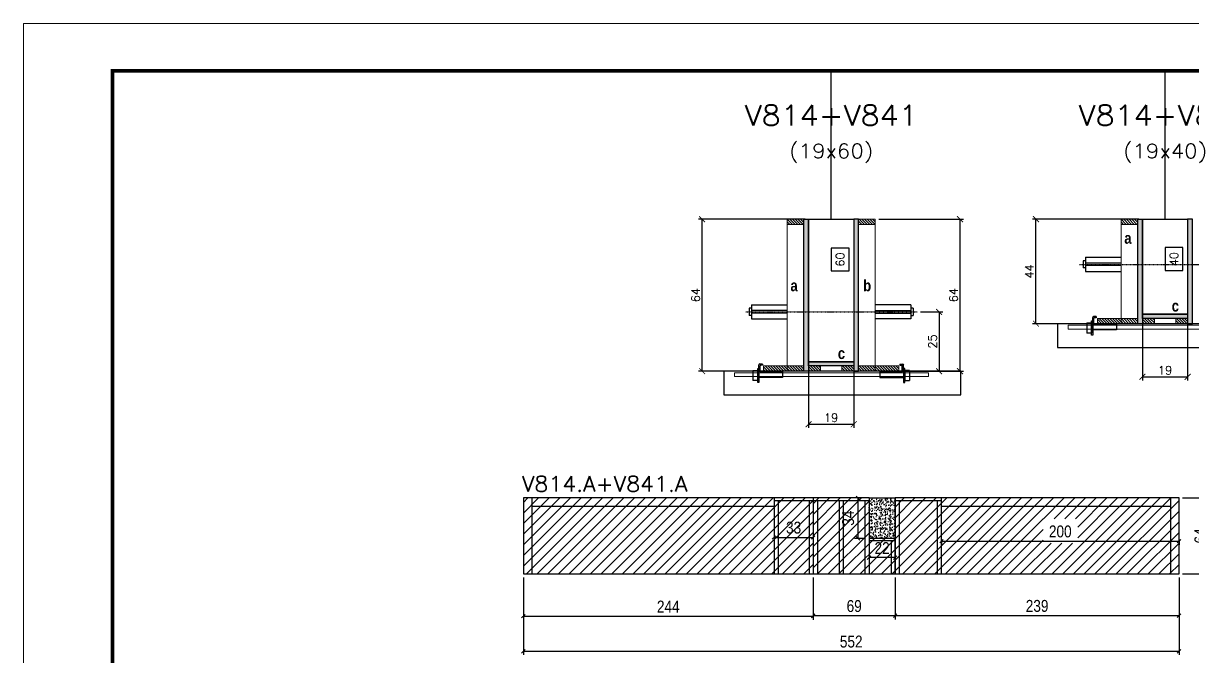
# Model space of a CAD drawing. Extents: x -20960 to -5926, y -2106 to 21915.
# Drawn here: x -12207 to -11223, y 15640 to 16173 of the extents above; entities that cross this region are included whole.
import ezdxf
from ezdxf.enums import TextEntityAlignment as Align

# ---------------------------------------------------------------- set-up
doc = ezdxf.new("R2010")
doc.units = 0
doc.linetypes.add('DASHED', pattern=[0.75, 0.5, -0.25])
doc.linetypes.add('HIDDEN', pattern=[0.375, 0.25, -0.125])
for name, color, linetype in [('barrote', 251, 'Continuous'), ('COTA', 241, 'Continuous'), ('Cota Seção (2x)', 4, 'Continuous'), ('detalhes', 4, 'Continuous'), ('Painéis', 200, 'Continuous'), ('presilha', 1, 'Continuous'), ('Reaproveitamento', 251, 'Continuous'), ('SARR_2.2x7', 40, 'Continuous'), ('SARR_3.5x7', 81, 'Continuous'), ('TENSOR', 3, 'Continuous'), ('Texto de Titulo', 7, 'Continuous'), ('Texto Qtd Sarr', 242, 'Continuous')]:
    doc.layers.add(name, color=color, linetype=linetype)
for name, color, linetype, lineweight in [('CONCRETO', 251, 'Continuous', 25), ('Folhas', 255, 'Continuous', 9), ('Hachura', 251, 'Continuous', 9), ('Madeira', 126, 'Continuous', 18), ('SARRAFO DE PRESSAO', 251, 'DASHED', 9), ('SCO-___-LAJ', 2, 'Continuous', 0), ('Texto Seção', 7, 'Continuous', 15)]:
    doc.layers.add(name, color=color, linetype=linetype, lineweight=lineweight)
doc.styles.add('COTA TECNICA', font='techl___.ttf', dxfattribs={"height": 10})
doc.styles.add('REGUA-120', font='ROMANS.shx', dxfattribs={"height": 15})
doc.styles.add('Romans', font='romans.shx')
doc.styles.add('TECNICA', font='techb___.ttf', dxfattribs={"height": 10})
doc.dimstyles.new('Cota Seção (2x)', dxfattribs={"dimtxt": 7, "dimasz": 5, "dimexe": 3, "dimexo": 3, "dimgap": 2, "dimtad": 3, "dimdec": 1, "dimlfac": 0.5, "dimzin": 12, "dimdsep": 46, "dimtxsty": 'Romans', "dimblk": 'ARCHTICK', "dimcen": 0, "dimclrd": 4, "dimclre": 4, "dimclrt": 1, "dimadec": 1, "dimazin": 3, "dimtfac": 1, "dimtdec": 1, "dimtmove": 0, "dimatfit": 3, "dimldrblk": 'OBLIQUE', "dimfxl": 1, "dimtolj": 1, "dimtzin": 12, "dimarcsym": 0})
doc.dimstyles.new('Cota Seção interna', dxfattribs={"dimtxt": 7, "dimasz": 6, "dimexe": 0.18, "dimexo": 2, "dimgap": -4, "dimtad": 3, "dimdec": 1, "dimlfac": 0.5, "dimzin": 12, "dimdsep": 46, "dimtxsty": 'Romans', "dimblk": 'ARCHTICK', "dimcen": 0.09, "dimse1": 1, "dimse2": 1, "dimsd1": 1, "dimsd2": 1, "dimclrd": 180, "dimclre": 5, "dimclrt": 1, "dimadec": 0, "dimazin": 3, "dimtfac": 1, "dimtdec": 1, "dimtofl": 0, "dimtmove": 0, "dimatfit": 3, "dimldrblk": 'ARCHTICK', "dimfxl": 1, "dimtolj": 1, "dimtzin": 0, "dimarcsym": 0})
doc.dimstyles.new('PAINEL', dxfattribs={"dimtxt": 10, "dimasz": 3, "dimexe": 3, "dimexo": 3, "dimgap": 3, "dimtad": 1, "dimdec": 1, "dimzin": 12, "dimdsep": 46, "dimtxsty": 'COTA TECNICA', "dimblk1": 'OBLIQUE', "dimblk2": 'OBLIQUE', "dimsah": 1, "dimcen": 0.9, "dimclrd": 4, "dimclre": 4, "dimclrt": 240, "dimadec": 1, "dimazin": 3, "dimtfac": 1, "dimtdec": 1, "dimtmove": 0, "dimatfit": 3, "dimfxl": 1, "dimtolj": 1, "dimtzin": 12, "dimarcsym": 0})
pattern_1 = [(315, (11410.7146, 7649.8717), (1.12253202, 1.12253202), [])]
pattern_2 = [(315, (11410.7146, 7576.2717), (1.12253202, 1.12253202), [])]
pattern_3 = [(315, (11691.7772, 7689.8717), (1.12253202, 1.12253202), [])]

# ---------------------------------------------------------------- blocks, each defined once
blk = doc.blocks.new('9999999999')
at = {"layer": 'Folhas'}
blk.add_lwpolyline([(98138.98, 34190.21), (99623.98, 34190.21), (99623.98, 35240.21), (98138.98, 35240.21)], close=True, dxfattribs=at)
at = {"layer": 'Folhas', "color": 30, "const_width": 3}
blk.add_lwpolyline([(98213.98, 34230.21), (99583.98, 34230.21), (99583.98, 35200.21), (98213.98, 35200.21)], close=True, dxfattribs=at)
blk = doc.blocks.new('_Oblique')
at = {"color": 0, "linetype": 'ByBlock', "lineweight": -2}
blk.add_line((-0.5, -0.5), (0.5, 0.5), dxfattribs=at)
blk = doc.blocks.new('*D750')
at = {"layer": 'COTA', "color": 4, "linetype": 'ByBlock', "lineweight": -2, "transparency": 16777216}
for p, q in [((-11786.06, 15705.68), (-11786.06, 15670.13)), ((-11542.06, 15705.68), (-11542.06, 15670.13)), ((-11786.06, 15673.13), (-11542.06, 15673.13))]:
    blk.add_line(p, q, dxfattribs=at)
at = {"layer": 'Defpoints', "color": 0, "linetype": 'ByBlock', "transparency": 16777216}
for p in [(-11786.06, 15708.68), (-11542.06, 15708.68), (-11542.06, 15673.13)]:
    blk.add_point(p, dxfattribs=at)
at = {"layer": 'COTA', "color": 4, "linetype": 'ByBlock', "lineweight": -2, "transparency": 16777216, "xscale": 3, "yscale": 3, "zscale": 3, "rotation": 180}
blk.add_blockref('_Oblique', (-11786.06, 15673.13), dxfattribs=at)
at = {"layer": 'COTA', "color": 4, "linetype": 'ByBlock', "lineweight": -2, "transparency": 16777216, "xscale": 3, "yscale": 3, "zscale": 3}
blk.add_blockref('_Oblique', (-11542.06, 15673.13), dxfattribs=at)
at = {"layer": 'COTA', "color": 240, "linetype": 'ByBlock', "transparency": 16777216, "insert": (-11664.06, 15681.2), "char_height": 10, "attachment_point": 5, "style": 'COTA TECNICA'}
blk.add_mtext('\\A1;244', dxfattribs=at)
blk = doc.blocks.new('*D751')
at = {"layer": 'COTA', "color": 4, "linetype": 'ByBlock', "lineweight": -2, "transparency": 16777216}
for p, q in [((-11473.06, 15705.68), (-11473.06, 15670.46)), ((-11234.06, 15705.68), (-11234.06, 15670.46)), ((-11234.06, 15673.46), (-11473.06, 15673.46))]:
    blk.add_line(p, q, dxfattribs=at)
at = {"layer": 'Defpoints', "color": 0, "linetype": 'ByBlock', "transparency": 16777216}
for p in [(-11473.06, 15708.68), (-11234.06, 15708.68), (-11473.06, 15673.46)]:
    blk.add_point(p, dxfattribs=at)
at = {"layer": 'COTA', "color": 4, "linetype": 'ByBlock', "lineweight": -2, "transparency": 16777216, "xscale": 3, "yscale": 3, "zscale": 3, "rotation": 180}
blk.add_blockref('_Oblique', (-11473.06, 15673.46), dxfattribs=at)
at = {"layer": 'COTA', "color": 4, "linetype": 'ByBlock', "lineweight": -2, "transparency": 16777216, "xscale": 3, "yscale": 3, "zscale": 3}
blk.add_blockref('_Oblique', (-11234.06, 15673.46), dxfattribs=at)
at = {"layer": 'COTA', "color": 240, "linetype": 'ByBlock', "transparency": 16777216, "insert": (-11353.56, 15681.71), "char_height": 10, "attachment_point": 5, "style": 'COTA TECNICA'}
blk.add_mtext('\\A1;239', dxfattribs=at)
blk = doc.blocks.new('*D752')
at = {"layer": 'COTA', "color": 4, "linetype": 'ByBlock', "lineweight": -2, "transparency": 16777216}
for p, q in [((-11542.06, 15705.68), (-11542.06, 15670.46)), ((-11473.06, 15705.68), (-11473.06, 15670.46)), ((-11473.06, 15673.46), (-11542.06, 15673.46))]:
    blk.add_line(p, q, dxfattribs=at)
at = {"layer": 'Defpoints', "color": 0, "linetype": 'ByBlock', "transparency": 16777216}
for p in [(-11542.06, 15708.68), (-11473.06, 15708.68), (-11542.06, 15673.46)]:
    blk.add_point(p, dxfattribs=at)
at = {"layer": 'COTA', "color": 4, "linetype": 'ByBlock', "lineweight": -2, "transparency": 16777216, "xscale": 3, "yscale": 3, "zscale": 3, "rotation": 180}
blk.add_blockref('_Oblique', (-11542.06, 15673.46), dxfattribs=at)
at = {"layer": 'COTA', "color": 4, "linetype": 'ByBlock', "lineweight": -2, "transparency": 16777216, "xscale": 3, "yscale": 3, "zscale": 3}
blk.add_blockref('_Oblique', (-11473.06, 15673.46), dxfattribs=at)
at = {"layer": 'COTA', "color": 240, "linetype": 'ByBlock', "transparency": 16777216, "insert": (-11507.56, 15681.6), "char_height": 10, "attachment_point": 5, "style": 'COTA TECNICA'}
blk.add_mtext('\\A1;69', dxfattribs=at)
blk = doc.blocks.new('_ArchTick')
at = {"color": 0, "linetype": 'ByBlock', "const_width": 0.15}
blk.add_lwpolyline([(-0.5, -0.5), (0.5, 0.5)], dxfattribs=at)
blk = doc.blocks.new('*D757')
at = {"layer": 'COTA', "color": 4, "lineweight": -2, "transparency": 16777216}
for p, q in [((-11548.91, 16007.52), (-11638.55, 16007.52)), ((-11635.55, 15879.52), (-11635.55, 16007.52)), ((-11586.91, 15879.52), (-11638.55, 15879.52))]:
    blk.add_line(p, q, dxfattribs=at)
at = {"layer": 'Defpoints', "color": 0, "transparency": 16777216}
for p in [(-11635.55, 16007.52), (-11545.91, 16007.52), (-11583.91, 15879.52)]:
    blk.add_point(p, dxfattribs=at)
at = {"layer": 'COTA', "color": 4, "lineweight": -2, "transparency": 16777216, "xscale": 5, "yscale": 5, "zscale": 5}
for p, rotation in [((-11635.55, 16007.52), 90), ((-11635.55, 15879.52), 270)]:
    blk.add_blockref('_ArchTick', p, dxfattribs=dict(at, rotation=rotation))
at = {"layer": 'COTA', "color": 1, "transparency": 16777216, "insert": (-11641.05, 15943.52), "char_height": 7, "attachment_point": 5, "rotation": 90, "style": 'Romans'}
blk.add_mtext('\\A1;64', dxfattribs=at)
blk = doc.blocks.new('*D758')
at = {"layer": 'COTA', "color": 4, "lineweight": -2, "transparency": 16777216}
for p, q in [((-11486.92, 16007.52), (-11415.43, 16007.52)), ((-11418.43, 15879.52), (-11418.43, 16007.52)), ((-11466.91, 15879.52), (-11415.43, 15879.52))]:
    blk.add_line(p, q, dxfattribs=at)
at = {"layer": 'Defpoints', "color": 0, "transparency": 16777216}
for p in [(-11489.92, 16007.52), (-11418.43, 16007.52), (-11469.91, 15879.52)]:
    blk.add_point(p, dxfattribs=at)
at = {"layer": 'COTA', "color": 4, "lineweight": -2, "transparency": 16777216, "xscale": 5, "yscale": 5, "zscale": 5}
for p, rotation in [((-11418.43, 16007.52), 90), ((-11418.43, 15879.52), 270)]:
    blk.add_blockref('_ArchTick', p, dxfattribs=dict(at, rotation=rotation))
at = {"layer": 'COTA', "color": 1, "transparency": 16777216, "insert": (-11423.93, 15943.52), "char_height": 7, "attachment_point": 5, "rotation": 90, "style": 'Romans'}
blk.add_mtext('\\A1;64', dxfattribs=at)
blk = doc.blocks.new('*D759')
at = {"layer": 'Cota Seção (2x)', "color": 180, "lineweight": -2, "transparency": 16777216}
for p, q in [((-11511.91, 15983.02), (-11526.91, 15983.02)), ((-11526.91, 15983.02), (-11526.91, 15964.02)), ((-11511.91, 15964.02), (-11511.91, 15983.02)), ((-11526.91, 15964.02), (-11511.91, 15964.02))]:
    blk.add_line(p, q, dxfattribs=at)
at = {"layer": 'Defpoints', "color": 0, "transparency": 16777216}
for p in [(-11507.92, 16007.52), (-11507.91, 16007.52), (-11507.91, 15887.52)]:
    blk.add_point(p, dxfattribs=at)
at = {"layer": 'Cota Seção (2x)', "color": 1, "transparency": 16777216, "insert": (-11519.41, 15973.52), "char_height": 7, "attachment_point": 5, "rotation": 90, "style": 'Romans'}
blk.add_mtext('\\A1;60', dxfattribs=at)
blk = doc.blocks.new('titulo1')
at = {"layer": 'Defpoints', "color": 252, "linetype": 'HIDDEN', "ltscale": 2}
blk.add_line((0, 0), (0, 125), dxfattribs=at)
at = {"layer": 'Defpoints', "style": 'Romans', "oblique": 15}
blk.add_attdef('FOLHA', text='', height=10, dxfattribs=at).set_placement((0, 15.58), align=Align.MIDDLE_CENTER)
at = {"layer": 'Texto Qtd Sarr', "color": 3, "style": 'Romans', "oblique": 15}
for tag, height, p in [('TITULO', 17, (0, 71.45)), ('SEÇÃO', 12, (0, 41.55))]:
    blk.add_attdef(tag, text='', height=height, dxfattribs=at).set_placement(p, align=Align.MIDDLE_CENTER)
blk = doc.blocks.new('PRESILHA METÁLICA 1')
at = {"layer": 'presilha'}
for p, q in [((6, 15.5), (7.5, 15.5)), ((6, -2.5), (6, 15.5)), ((7.5, 10.6), (7.5, 19.9)), ((7.5, 15.5), (7.5, -2.5)), ((12, 21), (8.6, 21)), ((9, 11.6), (9, 18.9)), ((12, 19.5), (9.6, 19.5)), ((12, 21), (12, 19.5)), ((0, 13), (6, 13)), ((0, 13), (0, 0)), ((6, 0), (0, 0)), ((6, 13), (6, 0)), ((37.5, 4.1), (7.5, 4.1)), ((37.5, 11), (9.6, 11)), ((37.5, 11), (37.5, 4.1)), ((7.5, -2.5), (6, -2.5))]:
    blk.add_line(p, q, dxfattribs=at)
for centre, radius, start, end in [((8.6, 19.9), 1.14, 90, 180), ((9.6, 18.9), 0.57, 90, 180), ((9.6, 11.6), 0.57, 180, 270)]:
    blk.add_arc(centre, radius, start, end, dxfattribs=at)
blk = doc.blocks.new('*D760')
at = {"layer": 'COTA', "color": 4, "lineweight": -2, "transparency": 16777216}
for p, q in [((-11545.91, 15880.92), (-11545.91, 15831.79)), ((-11507.91, 15880.92), (-11507.91, 15831.79)), ((-11545.91, 15834.79), (-11507.91, 15834.79))]:
    blk.add_line(p, q, dxfattribs=at)
at = {"layer": 'Defpoints', "color": 0, "transparency": 16777216}
for p in [(-11545.91, 15883.92), (-11507.91, 15883.92), (-11507.91, 15834.79)]:
    blk.add_point(p, dxfattribs=at)
at = {"layer": 'COTA', "color": 4, "lineweight": -2, "transparency": 16777216, "xscale": 5, "yscale": 5, "zscale": 5, "rotation": 180}
blk.add_blockref('_ArchTick', (-11545.91, 15834.79), dxfattribs=at)
at = {"layer": 'COTA', "color": 4, "lineweight": -2, "transparency": 16777216, "xscale": 5, "yscale": 5, "zscale": 5}
blk.add_blockref('_ArchTick', (-11507.91, 15834.79), dxfattribs=at)
at = {"layer": 'COTA', "color": 1, "transparency": 16777216, "insert": (-11526.91, 15840.29), "char_height": 7, "attachment_point": 5, "style": 'Romans'}
blk.add_mtext('\\A1;19', dxfattribs=at)
blk = doc.blocks.new('*D808')
at = {"layer": 'COTA', "color": 4, "lineweight": -2, "transparency": 16777216}
for p, q in [((-11434.06, 15737.68), (-11434.06, 15733.35)), ((-11234.06, 15737.68), (-11234.06, 15733.35)), ((-11434.06, 15736.35), (-11234.06, 15736.35))]:
    blk.add_line(p, q, dxfattribs=at)
at = {"layer": 'Defpoints', "color": 0, "transparency": 16777216}
for p in [(-11434.06, 15740.68), (-11234.06, 15740.68), (-11234.06, 15736.35)]:
    blk.add_point(p, dxfattribs=at)
at = {"layer": 'COTA', "color": 4, "lineweight": -2, "transparency": 16777216, "xscale": 3, "yscale": 3, "zscale": 3, "rotation": 180}
blk.add_blockref('_Oblique', (-11434.06, 15736.35), dxfattribs=at)
at = {"layer": 'COTA', "color": 4, "lineweight": -2, "transparency": 16777216, "xscale": 3, "yscale": 3, "zscale": 3}
blk.add_blockref('_Oblique', (-11234.06, 15736.35), dxfattribs=at)
at = {"layer": 'COTA', "color": 240, "transparency": 16777216, "insert": (-11334.06, 15744.45), "char_height": 10, "attachment_point": 5, "style": 'COTA TECNICA'}
blk.add_mtext('\\A1;200', dxfattribs=at)
blk = doc.blocks.new('*D809')
at = {"layer": 'COTA', "color": 4, "lineweight": -2, "transparency": 16777216}
blk.add_line((-11575.06, 15739.44), (-11542.06, 15739.44), dxfattribs=at)
at = {"layer": 'Defpoints', "color": 0, "transparency": 16777216}
for p in [(-11575.06, 15739.44), (-11542.06, 15739.44), (-11542.06, 15739.44)]:
    blk.add_point(p, dxfattribs=at)
at = {"layer": 'COTA', "color": 4, "lineweight": -2, "transparency": 16777216, "xscale": 3, "yscale": 3, "zscale": 3, "rotation": 180}
blk.add_blockref('_Oblique', (-11575.06, 15739.44), dxfattribs=at)
at = {"layer": 'COTA', "color": 4, "lineweight": -2, "transparency": 16777216, "xscale": 3, "yscale": 3, "zscale": 3}
blk.add_blockref('_Oblique', (-11542.06, 15739.44), dxfattribs=at)
at = {"layer": 'COTA', "color": 240, "transparency": 16777216, "insert": (-11558.56, 15747.66), "char_height": 10, "attachment_point": 5, "style": 'COTA TECNICA'}
blk.add_mtext('\\A1;33', dxfattribs=at)
blk = doc.blocks.new('*D796')
at = {"layer": 'COTA', "color": 4, "lineweight": -2, "transparency": 16777216}
for p, q in [((-11231.06, 15772.68), (-11204.94, 15772.68)), ((-11207.94, 15708.68), (-11207.94, 15772.68)), ((-11231.06, 15708.68), (-11204.94, 15708.68))]:
    blk.add_line(p, q, dxfattribs=at)
at = {"layer": 'Defpoints', "color": 0, "transparency": 16777216}
for p in [(-11234.06, 15772.68), (-11207.94, 15772.68), (-11234.06, 15708.68)]:
    blk.add_point(p, dxfattribs=at)
at = {"layer": 'COTA', "color": 4, "lineweight": -2, "transparency": 16777216, "xscale": 3, "yscale": 3, "zscale": 3}
for p, rotation in [((-11207.94, 15772.68), 90), ((-11207.94, 15708.68), 270)]:
    blk.add_blockref('_Oblique', p, dxfattribs=dict(at, rotation=rotation))
at = {"layer": 'COTA', "color": 240, "transparency": 16777216, "insert": (-11216.04, 15740.68), "char_height": 10, "attachment_point": 5, "rotation": 90, "style": 'COTA TECNICA'}
blk.add_mtext('\\A1;64', dxfattribs=at)
blk = doc.blocks.new('*D745')
at = {"layer": 'COTA', "color": 4, "lineweight": -2, "transparency": 16777216}
for p, q in [((-11451.6, 15929.49), (-11433.05, 15929.49)), ((-11436.05, 15929.49), (-11436.05, 15879.52)), ((-11451.6, 15879.52), (-11433.05, 15879.52))]:
    blk.add_line(p, q, dxfattribs=at)
at = {"layer": 'Defpoints', "color": 0, "transparency": 16777216}
for p in [(-11454.6, 15929.49), (-11454.6, 15879.52), (-11436.05, 15879.52)]:
    blk.add_point(p, dxfattribs=at)
at = {"layer": 'COTA', "color": 4, "lineweight": -2, "transparency": 16777216, "xscale": 5, "yscale": 5, "zscale": 5}
for p, rotation in [((-11436.05, 15929.49), 90), ((-11436.05, 15879.52), 270)]:
    blk.add_blockref('_ArchTick', p, dxfattribs=dict(at, rotation=rotation))
at = {"layer": 'COTA', "color": 1, "transparency": 16777216, "insert": (-11441.55, 15904.5), "char_height": 7, "attachment_point": 5, "rotation": 90, "style": 'Romans'}
blk.add_mtext('\\A1;25', dxfattribs=at)
blk = doc.blocks.new('*D797')
at = {"layer": 'COTA', "color": 4, "lineweight": -2, "ltscale": 25, "transparency": 16777216}
for p, q in [((-11786.06, 15705.68), (-11786.06, 15640.56)), ((-11234.06, 15705.68), (-11234.06, 15640.56)), ((-11786.06, 15643.56), (-11234.06, 15643.56))]:
    blk.add_line(p, q, dxfattribs=at)
at = {"layer": 'Defpoints', "color": 0, "ltscale": 25, "transparency": 16777216}
for p in [(-11786.06, 15708.68), (-11234.06, 15708.68), (-11234.06, 15643.56)]:
    blk.add_point(p, dxfattribs=at)
at = {"layer": 'COTA', "color": 4, "lineweight": -2, "ltscale": 25, "transparency": 16777216, "xscale": 3, "yscale": 3, "zscale": 3, "rotation": 180}
blk.add_blockref('_Oblique', (-11786.06, 15643.56), dxfattribs=at)
at = {"layer": 'COTA', "color": 4, "lineweight": -2, "ltscale": 25, "transparency": 16777216, "xscale": 3, "yscale": 3, "zscale": 3}
blk.add_blockref('_Oblique', (-11234.06, 15643.56), dxfattribs=at)
at = {"layer": 'COTA', "color": 240, "ltscale": 25, "transparency": 16777216, "insert": (-11510.06, 15651.67), "char_height": 10, "attachment_point": 5, "style": 'COTA TECNICA'}
blk.add_mtext('\\A1;552', dxfattribs=at)
blk = doc.blocks.new('*D747')
at = {"layer": 'COTA', "color": 4, "lineweight": -2, "transparency": 16777216}
for p, q in [((-11267.84, 16007.52), (-11357.49, 16007.52)), ((-11354.49, 15919.52), (-11354.49, 16007.52)), ((-11305.84, 15919.52), (-11357.49, 15919.52))]:
    blk.add_line(p, q, dxfattribs=at)
at = {"layer": 'Defpoints', "color": 0, "transparency": 16777216}
for p in [(-11354.49, 16007.52), (-11264.84, 16007.52), (-11302.84, 15919.52)]:
    blk.add_point(p, dxfattribs=at)
at = {"layer": 'COTA', "color": 4, "lineweight": -2, "transparency": 16777216, "xscale": 5, "yscale": 5, "zscale": 5}
for p, rotation in [((-11354.49, 16007.52), 90), ((-11354.49, 15919.52), 270)]:
    blk.add_blockref('_ArchTick', p, dxfattribs=dict(at, rotation=rotation))
at = {"layer": 'COTA', "color": 1, "transparency": 16777216, "insert": (-11359.99, 15963.52), "char_height": 7, "attachment_point": 5, "rotation": 90, "style": 'Romans'}
blk.add_mtext('\\A1;44', dxfattribs=at)
blk = doc.blocks.new('*D749')
at = {"layer": 'Cota Seção (2x)', "color": 180, "lineweight": -2, "transparency": 16777216}
for p, q in [((-11230.85, 15983.58), (-11245.85, 15983.58)), ((-11245.85, 15983.58), (-11245.85, 15964.25)), ((-11230.85, 15964.25), (-11230.85, 15983.58)), ((-11245.85, 15964.25), (-11230.85, 15964.25))]:
    blk.add_line(p, q, dxfattribs=at)
at = {"layer": 'Defpoints', "color": 0, "transparency": 16777216}
for p in [(-11226.85, 16007.52), (-11226.85, 16007.52), (-11226.84, 15927.52)]:
    blk.add_point(p, dxfattribs=at)
at = {"layer": 'Cota Seção (2x)', "color": 1, "transparency": 16777216, "insert": (-11238.35, 15973.92), "char_height": 7, "attachment_point": 5, "rotation": 90, "style": 'Romans'}
blk.add_mtext('\\A1;40', dxfattribs=at)
blk = doc.blocks.new('*D781')
at = {"layer": 'COTA', "color": 4, "lineweight": -2, "transparency": 16777216}
for p, q in [((-11264.84, 15920.92), (-11264.84, 15871.79)), ((-11226.84, 15920.92), (-11226.84, 15871.79)), ((-11264.84, 15874.79), (-11226.84, 15874.79))]:
    blk.add_line(p, q, dxfattribs=at)
at = {"layer": 'Defpoints', "color": 0, "transparency": 16777216}
for p in [(-11264.84, 15923.92), (-11226.84, 15923.92), (-11226.84, 15874.79)]:
    blk.add_point(p, dxfattribs=at)
at = {"layer": 'COTA', "color": 4, "lineweight": -2, "transparency": 16777216, "xscale": 5, "yscale": 5, "zscale": 5, "rotation": 180}
blk.add_blockref('_ArchTick', (-11264.84, 15874.79), dxfattribs=at)
at = {"layer": 'COTA', "color": 4, "lineweight": -2, "transparency": 16777216, "xscale": 5, "yscale": 5, "zscale": 5}
blk.add_blockref('_ArchTick', (-11226.84, 15874.79), dxfattribs=at)
at = {"layer": 'COTA', "color": 1, "transparency": 16777216, "insert": (-11245.84, 15880.29), "char_height": 7, "attachment_point": 5, "style": 'Romans'}
blk.add_mtext('\\A1;19', dxfattribs=at)
blk = doc.blocks.new('*D820')
at = {"layer": 'COTA', "color": 4, "lineweight": -2, "ltscale": 25, "transparency": 16777216}
for p, q in [((-11498.06, 15772.68), (-11507.41, 15772.68)), ((-11504.41, 15772.68), (-11504.41, 15738.68)), ((-11498.06, 15738.68), (-11507.41, 15738.68))]:
    blk.add_line(p, q, dxfattribs=at)
at = {"layer": 'Defpoints', "color": 0, "ltscale": 25, "transparency": 16777216}
for p in [(-11495.06, 15772.68), (-11504.41, 15738.68), (-11495.06, 15738.68)]:
    blk.add_point(p, dxfattribs=at)
at = {"layer": 'COTA', "color": 4, "lineweight": -2, "ltscale": 25, "transparency": 16777216, "xscale": 3, "yscale": 3, "zscale": 3}
for p, rotation in [((-11504.41, 15772.68), 90), ((-11504.41, 15738.68), 270)]:
    blk.add_blockref('_Oblique', p, dxfattribs=dict(at, rotation=rotation))
at = {"layer": 'COTA', "color": 240, "ltscale": 25, "transparency": 16777216, "insert": (-11512.62, 15755.68), "char_height": 10, "attachment_point": 5, "rotation": 90, "style": 'COTA TECNICA'}
blk.add_mtext('\\A1;34', dxfattribs=at)
blk = doc.blocks.new('*D821')
at = {"layer": 'COTA', "color": 4, "lineweight": -2, "ltscale": 25, "transparency": 16777216}
for p, q in [((-11495.06, 15735.68), (-11495.06, 15719.48)), ((-11473.06, 15735.68), (-11473.06, 15719.48)), ((-11473.06, 15722.48), (-11495.06, 15722.48))]:
    blk.add_line(p, q, dxfattribs=at)
at = {"layer": 'Defpoints', "color": 0, "ltscale": 25, "transparency": 16777216}
for p in [(-11495.06, 15738.68), (-11473.06, 15738.68), (-11495.06, 15722.48)]:
    blk.add_point(p, dxfattribs=at)
at = {"layer": 'COTA', "color": 4, "lineweight": -2, "ltscale": 25, "transparency": 16777216, "xscale": 3, "yscale": 3, "zscale": 3, "rotation": 180}
blk.add_blockref('_Oblique', (-11495.06, 15722.48), dxfattribs=at)
at = {"layer": 'COTA', "color": 4, "lineweight": -2, "ltscale": 25, "transparency": 16777216, "xscale": 3, "yscale": 3, "zscale": 3}
blk.add_blockref('_Oblique', (-11473.06, 15722.48), dxfattribs=at)
at = {"layer": 'COTA', "color": 240, "ltscale": 25, "transparency": 16777216, "insert": (-11484.06, 15730.48), "char_height": 10, "attachment_point": 5, "style": 'COTA TECNICA'}
blk.add_mtext('\\A1;22', dxfattribs=at)

msp = doc.modelspace()

# ---------------------------------------------------------------- hatches: boundary and pattern name
at = {"layer": 'COTA', "linetype": 'ByBlock'}
h = msp.add_hatch(dxfattribs=at)
h.set_pattern_fill('AR-CONC', color=256, scale=0.03)
h.set_pattern_definition([(50, (-152483.7337, -12570.385), (5.46554007, -0.47817257), [0.5715, -6.2865]), (355, (-152483.7337, -12570.385), (-1.05730264, 5.73170536), [0.4572, -5.02921753]), (100.4514447, (-152483.278, -12570.425), (4.40823741, 5.25353256), [0.48570026, -5.34270734]), (46.1842, (-152483.734, -12568.861), (8.13237123, -1.26126984), [0.85725, -9.42975]), (96.6355576, (-152483.056, -12568.966), (7.122124, 7.42278374), [0.7285507, -8.01406824]), (351.184151, (-152483.734, -12568.861), (7.122124, 7.42278374), [0.685799, -7.54379196]), (21, (-152482.9717, -12569.242), (4.54843174, -3.06795595), [0.5715, -6.2865]), (326, (-152482.9717, -12569.242), (1.85406085, 5.52563898), [0.4572, -5.0292]), (71.451445, (-152482.5926, -12569.498), (6.40249258, 2.45768307), [0.48570026, -5.34269813]), (37.5, (-152483.7337, -12570.3852), (0.092658098, 2.536651166), [0, -4.96824, 0, -5.1054, 0, -5.04825]), (7.5, (-152483.7337, -12570.3852), (2.004589875, 3.005417245), [0, -2.91084, 0, -4.85394, 0, -1.92405]), (327.5, (-152485.433, -12570.3852), (4.067717855, -0.17186232), [0, -1.905, 0, -5.9436, 0, -7.8867]), (317.5, (-152486.195, -12570.3852), (4.44387544, 0.76279473), [0, -2.4765, 0, -3.94716, 0, -5.6007])])
h.paths.add_polyline_path([(-11495.06, 15772.68), (-11495.06, 15738.68), (-11473.06, 15738.68), (-11473.06, 15772.68)])
at = {"layer": 'Hachura'}
h = msp.add_hatch(dxfattribs=at)
h.set_pattern_fill('ANSI31', color=256, scale=0.5, angle=270, style=0)
h.set_pattern_definition([(315, (11410.7146, 7699.8717), (1.12253202, 1.12253202), [])])
h.paths.add_polyline_path([(-11549.91, 16003.12), (-11549.91, 16007.52), (-11563.91, 16007.52), (-11563.91, 16003.12)])
h = msp.add_hatch(color=256, dxfattribs=at)
h.dxf.hatch_style = 1
h.paths.add_polyline_path([(-11549.91, 16007.52), (-11545.91, 16007.52), (-11545.91, 15879.52), (-11549.91, 15879.52)])
h = msp.add_hatch(color=256, dxfattribs=at)
h.dxf.hatch_style = 1
h.paths.add_polyline_path([(-11503.92, 16007.52), (-11507.92, 16007.52), (-11507.91, 15879.52), (-11503.91, 15879.52)])
h = msp.add_hatch(dxfattribs=at)
h.set_pattern_fill('ANSI31', color=256, scale=0.5, angle=270, style=0)
h.set_pattern_definition([(315, (11410.7243, 7699.8717), (1.12253202, 1.12253202), [])])
h.paths.add_polyline_path([(-11503.92, 16003.12), (-11503.92, 16007.52), (-11489.92, 16007.52), (-11489.92, 16003.12)])
h = msp.add_hatch(dxfattribs=at)
h.set_pattern_fill('ANSI31', color=256, scale=0.5, angle=270, style=0)
h.set_pattern_definition([(315, (11691.7772, 7699.8717), (1.12253202, 1.12253202), [])])
h.paths.add_polyline_path([(-11268.84, 16003.12), (-11268.84, 16007.52), (-11282.84, 16007.52), (-11282.84, 16003.12)])
h = msp.add_hatch(color=256, dxfattribs=at)
h.dxf.hatch_style = 1
h.paths.add_polyline_path([(-11268.84, 16007.52), (-11264.84, 16007.52), (-11264.84, 15919.52), (-11268.84, 15919.52)])
h = msp.add_hatch(color=256, dxfattribs=at)
h.dxf.hatch_style = 1
h.paths.add_polyline_path([(-11222.85, 16007.52), (-11226.85, 16007.52), (-11226.84, 15919.52), (-11222.84, 15919.52)])
h = msp.add_hatch(dxfattribs=at)
h.set_pattern_fill('ANSI31', color=256, scale=0.5, angle=270, style=0)
h.set_pattern_definition(pattern_3)
h.paths.add_polyline_path([(-11302.84, 15919.52), (-11302.84, 15923.92), (-11282.84, 15923.92), (-11282.84, 15919.52)])
h = msp.add_hatch(dxfattribs=at)
h.set_pattern_fill('ANSI31', color=256, scale=0.5, angle=270, style=0)
h.set_pattern_definition([(315, (11691.7772, 7616.2717), (1.12253202, 1.12253202), [])])
h.paths.add_polyline_path([(-11268.84, 15919.52), (-11268.84, 15923.92), (-11282.84, 15923.92), (-11282.84, 15919.52)])
h = msp.add_hatch(color=256, dxfattribs=at)
h.dxf.hatch_style = 1
h.paths.add_polyline_path([(-11264.84, 15923.92), (-11264.84, 15927.52), (-11226.84, 15927.52), (-11226.84, 15923.92)])
h = msp.add_hatch(dxfattribs=at)
h.set_pattern_fill('ANSI31', color=256, scale=0.5, angle=270, style=0)
h.set_pattern_definition(pattern_3)
h.paths.add_polyline_path([(-11264.84, 15919.52), (-11264.84, 15923.92), (-11254.84, 15923.92), (-11254.84, 15919.52)])
h = msp.add_hatch(dxfattribs=at)
h.set_pattern_fill('ANSI31', color=256, scale=0.5, angle=270, style=0)
h.set_pattern_definition(pattern_3)
h.paths.add_polyline_path([(-11226.84, 15919.52), (-11226.84, 15923.92), (-11236.84, 15923.92), (-11236.84, 15919.52)])
h = msp.add_hatch(color=256, dxfattribs=at)
h.dxf.hatch_style = 1
h.paths.add_polyline_path([(-11545.91, 15883.92), (-11545.91, 15887.52), (-11507.91, 15887.52), (-11507.91, 15883.92)])
h = msp.add_hatch(dxfattribs=at)
h.set_pattern_fill('ANSI31', color=256, scale=0.5, angle=270, style=0)
h.set_pattern_definition(pattern_1)
h.paths.add_polyline_path([(-11583.91, 15879.52), (-11583.91, 15883.92), (-11563.91, 15883.92), (-11563.91, 15879.52)])
h = msp.add_hatch(dxfattribs=at)
h.set_pattern_fill('ANSI31', color=256, scale=0.5, angle=270, style=0)
h.set_pattern_definition(pattern_2)
h.paths.add_polyline_path([(-11549.91, 15879.52), (-11549.91, 15883.92), (-11563.91, 15883.92), (-11563.91, 15879.52)])
h = msp.add_hatch(dxfattribs=at)
h.set_pattern_fill('ANSI31', color=256, scale=0.5, angle=270, style=0)
h.set_pattern_definition(pattern_1)
h.paths.add_polyline_path([(-11545.91, 15879.52), (-11545.91, 15883.92), (-11535.91, 15883.92), (-11535.91, 15879.52)])
h = msp.add_hatch(dxfattribs=at)
h.set_pattern_fill('ANSI31', color=256, scale=0.5, angle=270, style=0)
h.set_pattern_definition(pattern_1)
h.paths.add_polyline_path([(-11507.91, 15879.52), (-11507.91, 15883.92), (-11517.91, 15883.92), (-11517.91, 15879.52)])
h = msp.add_hatch(dxfattribs=at)
h.set_pattern_fill('ANSI31', color=256, scale=0.5, angle=270, style=0)
h.set_pattern_definition(pattern_2)
h.paths.add_polyline_path([(-11503.91, 15879.52), (-11503.91, 15883.92), (-11489.91, 15883.92), (-11489.91, 15879.52)])
h = msp.add_hatch(dxfattribs=at)
h.set_pattern_fill('ANSI31', color=256, scale=0.5, angle=270, style=0)
h.set_pattern_definition(pattern_1)
h.paths.add_polyline_path([(-11469.91, 15879.52), (-11469.91, 15883.92), (-11489.91, 15883.92), (-11489.91, 15879.52)])
at = {"layer": 'Reaproveitamento', "linetype": 'ByBlock'}
h = msp.add_hatch(dxfattribs=at)
h.set_pattern_fill('ANSI31', color=256, scale=2)
h.set_pattern_definition([(45, (-152483.7337, -16016.1105), (-4.49012806, 4.49012806), [])])
h.paths.add_polyline_path([(-11786.06, 15772.68), (-11786.06, 15708.68), (-11542.06, 15708.68), (-11542.06, 15772.68)])
h.paths.add_polyline_path([(-11569.05, 15737.95), (-11547.47, 15737.95), (-11547.47, 15758.54), (-11569.05, 15758.54)], flags=24)
h = msp.add_hatch(dxfattribs=at)
h.set_pattern_fill('ANSI31', color=256, scale=2)
h.set_pattern_definition([(45, (-152483.7337, -12570.385), (-4.49012806, 4.49012806), [])])
h.paths.add_polyline_path([(-11348.35, 15734.63), (-11319.4, 15734.63), (-11319.4, 15755.21), (-11348.35, 15755.21)], flags=16)
h.paths.add_polyline_path([(-11495.06, 15738.68), (-11495.06, 15772.68), (-11542.06, 15772.68), (-11542.06, 15708.68), (-11234.06, 15708.68), (-11234.06, 15772.68), (-11473.06, 15772.68), (-11473.06, 15738.68)])

# ---------------------------------------------------------------- linework, layer by layer
at = {"ltscale": 3}
for p, q in [((-11312.84, 15975.49), (-11312.84, 15963.49)), ((-11312.84, 15975.49), (-11282.84, 15975.49)), ((-11314.84, 15972.49), (-11314.84, 15966.49)), ((-11312.84, 15972.49), (-11314.84, 15972.49)), ((-11312.84, 15966.49), (-11314.84, 15966.49)), ((-11282.84, 15970.49), (-11312.84, 15970.49)), ((-11282.84, 15968.49), (-11312.84, 15968.49)), ((-11312.84, 15963.49), (-11282.84, 15963.49)), ((-11593.91, 15935.49), (-11593.91, 15923.49)), ((-11593.91, 15935.49), (-11563.91, 15935.49)), ((-11459.91, 15935.49), (-11489.91, 15935.49)), ((-11459.91, 15935.49), (-11459.91, 15923.49)), ((-11595.91, 15932.49), (-11595.91, 15926.49)), ((-11593.91, 15932.49), (-11595.91, 15932.49)), ((-11593.91, 15926.49), (-11595.91, 15926.49)), ((-11563.91, 15930.49), (-11593.91, 15930.49)), ((-11563.91, 15928.49), (-11593.91, 15928.49)), ((-11593.91, 15923.49), (-11563.91, 15923.49)), ((-11489.91, 15930.49), (-11459.91, 15930.49)), ((-11489.91, 15928.49), (-11459.91, 15928.49)), ((-11459.91, 15923.49), (-11489.91, 15923.49)), ((-11457.91, 15932.49), (-11459.91, 15932.49)), ((-11459.91, 15926.49), (-11457.91, 15926.49)), ((-11457.91, 15932.49), (-11457.91, 15926.49))]:
    msp.add_line(p, q, dxfattribs=at)
at = {"layer": 'barrote'}
for points in [[(-11336.3, 15899.52), (-11136.72, 15899.52), (-11136.72, 15919.52), (-11336.3, 15919.52)], [(-11617.36, 15859.52), (-11417.78, 15859.52), (-11417.78, 15879.52), (-11617.36, 15879.52)]]:
    msp.add_lwpolyline(points, close=True, dxfattribs=at)
at = {"layer": 'CONCRETO'}
for points in [[(-11545.91, 16007.52), (-11507.91, 16007.52), (-11507.91, 15887.52), (-11545.91, 15887.52), (-11545.91, 16007.52)], [(-11264.84, 16007.52), (-11226.84, 16007.52), (-11226.84, 15927.52), (-11264.84, 15927.52), (-11264.84, 16007.52)]]:
    msp.add_lwpolyline(points, close=True, dxfattribs=at)
at = {"layer": 'COTA', "linetype": 'ByBlock'}
msp.add_line((-11495.06, 15772.68), (-11473.06, 15772.68), dxfattribs=at)
at = {"layer": 'Madeira'}
for points in [[(-11549.91, 16003.12), (-11549.91, 16007.52), (-11563.91, 16007.52), (-11563.91, 16003.12)], [(-11549.91, 16007.52), (-11563.91, 16007.52), (-11563.91, 15879.52), (-11549.91, 15879.52)], [(-11503.92, 16003.12), (-11503.92, 16007.52), (-11489.92, 16007.52), (-11489.92, 16003.12)], [(-11503.92, 16007.52), (-11489.92, 16007.52), (-11489.91, 15879.52), (-11503.91, 15879.52)], [(-11268.84, 16003.12), (-11268.84, 16007.52), (-11282.84, 16007.52), (-11282.84, 16003.12)], [(-11268.84, 16007.52), (-11282.84, 16007.52), (-11282.84, 15919.52), (-11268.84, 15919.52)], [(-11302.84, 15919.52), (-11302.84, 15923.92), (-11282.84, 15923.92), (-11282.84, 15919.52)], [(-11268.84, 15919.52), (-11268.84, 15923.92), (-11282.84, 15923.92), (-11282.84, 15919.52)], [(-11264.84, 15919.52), (-11264.84, 15923.92), (-11254.84, 15923.92), (-11254.84, 15919.52)], [(-11226.84, 15919.52), (-11226.84, 15923.92), (-11236.84, 15923.92), (-11236.84, 15919.52)], [(-11583.91, 15879.52), (-11583.91, 15883.92), (-11563.91, 15883.92), (-11563.91, 15879.52)], [(-11549.91, 15879.52), (-11549.91, 15883.92), (-11563.91, 15883.92), (-11563.91, 15879.52)], [(-11545.91, 15879.52), (-11545.91, 15883.92), (-11535.91, 15883.92), (-11535.91, 15879.52)], [(-11507.91, 15879.52), (-11507.91, 15883.92), (-11517.91, 15883.92), (-11517.91, 15879.52)], [(-11503.91, 15879.52), (-11503.91, 15883.92), (-11489.91, 15883.92), (-11489.91, 15879.52)], [(-11469.91, 15879.52), (-11469.91, 15883.92), (-11489.91, 15883.92), (-11489.91, 15879.52)]]:
    msp.add_lwpolyline(points, close=True, dxfattribs=at)
at = {"layer": 'Painéis', "linetype": 'ByBlock'}
for p, q in [((-11786.06, 15772.68), (-11786.06, 15708.68)), ((-11495.06, 15772.68), (-11786.06, 15772.68)), ((-11542.06, 15772.68), (-11542.06, 15708.68)), ((-11495.06, 15772.68), (-11495.06, 15738.68)), ((-11234.06, 15772.68), (-11473.06, 15772.68)), ((-11473.06, 15772.68), (-11473.06, 15708.68)), ((-11473.06, 15772.68), (-11473.06, 15738.68)), ((-11234.06, 15708.68), (-11234.06, 15772.68)), ((-11473.06, 15738.68), (-11495.06, 15738.68)), ((-11786.06, 15708.68), (-11234.06, 15708.68))]:
    msp.add_line(p, q, dxfattribs=at)
at = {"layer": 'Painéis'}
for points in [[(-11549.91, 16007.52), (-11545.91, 16007.52), (-11545.91, 15879.52), (-11549.91, 15879.52)], [(-11503.92, 16007.52), (-11507.92, 16007.52), (-11507.91, 15879.52), (-11503.91, 15879.52)], [(-11268.84, 16007.52), (-11264.84, 16007.52), (-11264.84, 15919.52), (-11268.84, 15919.52)], [(-11222.85, 16007.52), (-11226.85, 16007.52), (-11226.84, 15919.52), (-11222.84, 15919.52)], [(-11264.84, 15923.92), (-11264.84, 15927.52), (-11226.84, 15927.52), (-11226.84, 15923.92)], [(-11545.91, 15883.92), (-11545.91, 15887.52), (-11507.91, 15887.52), (-11507.91, 15883.92)]]:
    msp.add_lwpolyline(points, close=True, dxfattribs=at)
at = {"layer": 'SARR_2.2x7', "linetype": 'Continuous'}
for p, q in [((-11779.06, 15772.68), (-11779.06, 15708.68)), ((-11575.06, 15770.48), (-11542.06, 15770.48)), ((-11542.06, 15770.48), (-11495.06, 15770.48)), ((-11473.06, 15770.48), (-11434.06, 15770.48)), ((-11241.06, 15708.68), (-11241.06, 15772.68)), ((-11779.06, 15765.68), (-11575.06, 15765.68)), ((-11434.06, 15765.68), (-11241.06, 15765.68)), ((-11473.06, 15736.48), (-11495.06, 15736.48))]:
    msp.add_line(p, q, dxfattribs=at)
at = {"layer": 'SARR_3.5x7'}
for p, q in [((-11575.06, 15772.68), (-11575.06, 15708.68)), ((-11571.56, 15770.48), (-11571.56, 15708.68)), ((-11545.56, 15770.48), (-11545.56, 15708.68)), ((-11538.56, 15770.48), (-11538.56, 15708.68)), ((-11520.22, 15770.48), (-11520.22, 15708.68)), ((-11516.72, 15770.48), (-11516.72, 15708.68)), ((-11498.56, 15770.48), (-11498.56, 15708.68)), ((-11495.06, 15770.48), (-11495.06, 15708.68)), ((-11473.06, 15708.68), (-11473.06, 15772.68)), ((-11469.56, 15770.48), (-11469.56, 15708.68)), ((-11437.56, 15770.48), (-11437.56, 15708.68)), ((-11434.06, 15708.68), (-11434.06, 15772.68)), ((-11476.56, 15736.48), (-11476.56, 15708.68))]:
    msp.add_line(p, q, dxfattribs=at)
at = {"layer": 'SCO-___-LAJ', "color": 1}
for points in [[(-11327.3, 15918.18), (-11164.03, 15918.18), (-11164.03, 15914.98), (-11327.3, 15914.98)], [(-11608.36, 15878.18), (-11445.09, 15878.18), (-11445.09, 15874.98), (-11608.36, 15874.98)]]:
    msp.add_lwpolyline(points, close=True, dxfattribs=at)
at = {"layer": 'TENSOR', "linetype": 'HIDDEN', "ltscale": 0.5}
for p, q in [((-11317.84, 15969.49), (-11173.54, 15969.49)), ((-11598.91, 15929.49), (-11454.6, 15929.49))]:
    msp.add_line(p, q, dxfattribs=at)

# ---------------------------------------------------------------- block references
at = {"layer": 'presilha', "yscale": 0.6666666666666666, "zscale": 0.6666666666666666}
for p, xscale in [((-11311.71, 15911.55), 0.6666666666666666), ((-11592.77, 15871.55), 0.6666666666666666), ((-11461.04, 15871.55), -0.6666666666666666)]:
    msp.add_blockref('PRESILHA METÁLICA 1', p, dxfattribs=dict(at, xscale=xscale))
at = {"layer": 'SARRAFO DE PRESSAO', "color": 6, "linetype": 'ByBlock'}
msp.add_blockref('9999999999', (-110345.98, -19067.69), dxfattribs=at)
at = {"layer": 'Texto Seção'}
ref = msp.add_blockref('titulo1', (-11526.91, 16007.52), dxfattribs=at)
ref.add_attrib('TITULO', 'V814+V841', dxfattribs={"layer": 'Texto de Titulo', "color": 7, "height": 17, "style": 'Romans', "width": 1.1}).set_placement((-11526.91, 16095.02), align=Align.MIDDLE_CENTER)
ref.add_attrib('SEÇÃO', '(19x60)', dxfattribs={"layer": 'Texto de Titulo', "color": 7, "height": 12, "style": 'Romans', "width": 1.1}).set_placement((-11526.91, 16065.02), align=Align.MIDDLE_CENTER)
ref = msp.add_blockref('titulo1', (-11245.84, 16007.52), dxfattribs=at)
ref.add_attrib('TITULO', 'V814+V841', dxfattribs={"layer": 'Texto de Titulo', "color": 7, "height": 17, "style": 'Romans', "width": 1.1}).set_placement((-11245.84, 16095.02), align=Align.MIDDLE_CENTER)
ref.add_attrib('SEÇÃO', '(19x40)', dxfattribs={"layer": 'Texto de Titulo', "color": 7, "height": 12, "style": 'Romans', "width": 1.1}).set_placement((-11245.84, 16065.02), align=Align.MIDDLE_CENTER)

# ---------------------------------------------------------------- texts
at = {"layer": 'detalhes', "style": 'TECNICA'}
for s, p in [('a', (-11280.15, 15986.85)), ('a', (-11561.21, 15946.85)), ('b', (-11499.97, 15946.84)), ('c', (-11240.24, 15929.75)), ('c', (-11521.31, 15889.75))]:
    msp.add_text(s, height=9.6, dxfattribs=at).set_placement(p)
at = {"layer": 'Texto Seção', "style": 'REGUA-120', "width": 1.05}
msp.add_text('V814.A+V841.A', height=13, dxfattribs=at).set_placement((-11787.21, 15778.04))

# ---------------------------------------------------------------- dimensions: what is measured, and where the dimension line sits
at = {"layer": 'COTA'}
for base, p1, p2, dimstyle, picture, middle in [((-11635.55, 16007.52), (-11583.91, 15879.52), (-11545.91, 16007.52), 'Cota Seção (2x)', '*D757', (-11641.05, 15943.52)), ((-11418.43, 16007.52), (-11469.91, 15879.52), (-11489.92, 16007.52), 'Cota Seção (2x)', '*D758', (-11423.93, 15943.52)), ((-11354.49, 16007.52), (-11302.84, 15919.52), (-11264.84, 16007.52), 'Cota Seção (2x)', '*D747', (-11359.99, 15963.52)), ((-11436.05, 15879.52), (-11454.6, 15929.49), (-11454.6, 15879.52), 'Cota Seção (2x)', '*D745', (-11441.55, 15904.5)), ((-11207.94, 15772.68), (-11234.06, 15708.68), (-11234.06, 15772.68), 'PAINEL', '*D796', (-11216.04, 15740.68))]:
    dim = msp.add_linear_dim(base=base, p1=p1, p2=p2, angle=90, dimstyle=dimstyle, dxfattribs=at)
    dim.commit()
    dim.dimension.update_dxf_attribs({"geometry": picture, "text_midpoint": middle})
for base, p1, p2, dimstyle, picture, middle in [((-11226.84, 15874.79), (-11264.84, 15923.92), (-11226.84, 15923.92), 'Cota Seção (2x)', '*D781', (-11245.84, 15880.29)), ((-11507.91, 15834.79), (-11545.91, 15883.92), (-11507.91, 15883.92), 'Cota Seção (2x)', '*D760', (-11526.91, 15840.29)), ((-11542.06, 15739.44), (-11575.06, 15739.44), (-11542.06, 15739.44), 'PAINEL', '*D809', (-11558.56, 15747.66)), ((-11234.06, 15736.35), (-11434.06, 15740.68), (-11234.06, 15740.68), 'PAINEL', '*D808', (-11334.06, 15744.45))]:
    dim = msp.add_linear_dim(base=base, p1=p1, p2=p2, dimstyle=dimstyle, dxfattribs=at)
    dim.commit()
    dim.dimension.update_dxf_attribs({"geometry": picture, "text_midpoint": middle})
at = {"layer": 'COTA', "ltscale": 25}
dim = msp.add_linear_dim(base=(-11504.41, 15738.68), p1=(-11495.06, 15772.68), p2=(-11495.06, 15738.68), angle=90, dimstyle='PAINEL', dxfattribs=at)
dim.commit()
dim.dimension.update_dxf_attribs({"geometry": '*D820', "text_midpoint": (-11504.41, 15755.68), "dimtype": 160})
dim = msp.add_linear_dim(base=(-11495.06, 15722.48), p1=(-11473.06, 15738.68), p2=(-11495.06, 15738.68), dimstyle='PAINEL', dxfattribs=at)
dim.commit()
dim.dimension.update_dxf_attribs({"geometry": '*D821', "text_midpoint": (-11484.06, 15722.48), "dimtype": 160})
at = {"layer": 'COTA', "linetype": 'ByBlock'}
for base, p1, p2, picture, middle in [((-11542.06, 15673.13), (-11786.06, 15708.68), (-11542.06, 15708.68), '*D750', (-11664.06, 15681.2)), ((-11542.06, 15673.46), (-11473.06, 15708.68), (-11542.06, 15708.68), '*D752', (-11507.56, 15681.6)), ((-11473.06, 15673.46), (-11234.06, 15708.68), (-11473.06, 15708.68), '*D751', (-11353.56, 15681.71))]:
    dim = msp.add_linear_dim(base=base, p1=p1, p2=p2, dimstyle='PAINEL', dxfattribs=at)
    dim.commit()
    dim.dimension.update_dxf_attribs({"geometry": picture, "text_midpoint": middle})
at = {"layer": 'COTA', "ltscale": 25}
dim = msp.add_linear_dim(base=(-11234.06, 15643.56), p1=(-11786.06, 15708.68), p2=(-11234.06, 15708.68), dimstyle='PAINEL', dxfattribs=at)
dim.commit()
dim.dimension.update_dxf_attribs({"geometry": '*D797', "text_midpoint": (-11510.06, 15651.67)})
at = {"layer": 'Cota Seção (2x)'}
for base, p1, p2, picture, middle in [((-11507.91, 16007.52), (-11507.91, 15887.52), (-11507.92, 16007.52), '*D759', (-11507.91, 15973.52)), ((-11226.85, 16007.52), (-11226.84, 15927.52), (-11226.85, 16007.52), '*D749', (-11226.85, 15973.92))]:
    dim = msp.add_linear_dim(base=base, p1=p1, p2=p2, angle=90, dimstyle='Cota Seção interna', dxfattribs=at)
    dim.commit()
    dim.dimension.update_dxf_attribs({"geometry": picture, "text_midpoint": middle, "dimtype": 160})

doc.saveas('drawing.dxf')
